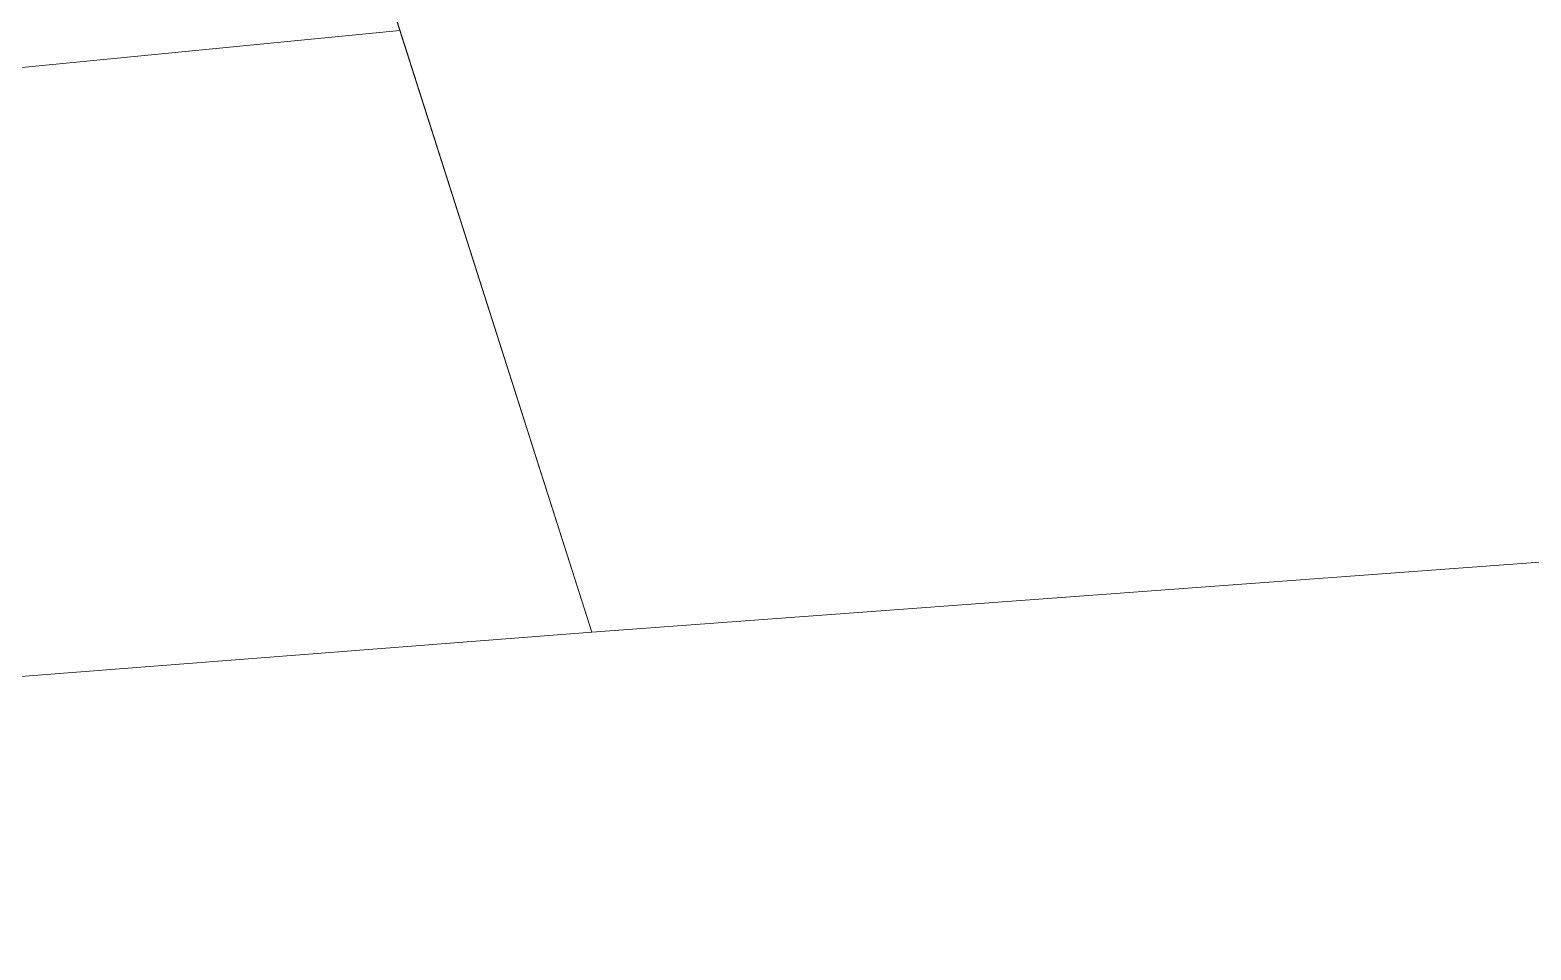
# Model space of a CAD drawing. Header units: metres. Extents: x 0.003 to 0.843, y 0.003 to 0.597.
# Drawn here: x 0.15639 to 0.16287, y 0.466 to 0.46997 of the extents above; entities that cross this region are included whole.
import ezdxf

# ---------------------------------------------------------------- set-up
doc = ezdxf.new("R2010")
doc.units = ezdxf.units.M
doc.linetypes.add('AUSGEZOGEN', pattern=[0])
doc.layers.add('Plankopf', color=7, linetype='AUSGEZOGEN', lineweight=13)

msp = doc.modelspace()

# ---------------------------------------------------------------- linework, layer by layer
at = {"layer": 'Plankopf', "color": 7, "linetype": 'AUSGEZOGEN', "lineweight": 13}
for p, q in [((0.158814, 0.4673698), (0.1576551, 0.4710039)), ((0.147648, 0.4689534), (0.1579854, 0.4699681))]:
    msp.add_line(p, q, dxfattribs=at)
for points in [[(0.185141, 0.4693119), (0.158814, 0.4673698), (0.1480363, 0.5011668), (0.172014, 0.5015589), (0.1746797, 0.5016073), (0.1847944, 0.5017279), (0.187697, 0.5014542), (0.1903694, 0.5007077), (0.1940146, 0.4988741), (0.1966156, 0.4968484), (0.1989293, 0.4938855), (0.2007138, 0.4904618), (0.2016784, 0.4864102), (0.2013207, 0.4828404), (0.200189, 0.4806905), (0.1977069, 0.4782747), (0.189733, 0.4737832), (0.1874324, 0.4723434), (0.1855136, 0.4704264), (0.185141, 0.4693119)], [(0.147648, 0.5011598), (0.1480363, 0.5011668), (0.158814, 0.4673698), (0.1550296, 0.4670752), (0.147648, 0.4665011)], [(0.185141, 0.4693119), (0.158814, 0.4673698), (0.1550296, 0.4670752), (0.147648, 0.4665025)], [(0.1551697, 0.4659972), (0.1550296, 0.4670752), (0.158814, 0.4673698), (0.185141, 0.4693119), (0.1848767, 0.4670368), (0.1848532, 0.4659972)]]:
    msp.add_lwpolyline(points, dxfattribs=at)
at = {"layer": 'Plankopf', "color": 254, "linetype": 'AUSGEZOGEN', "lineweight": 13}
for points in [[(0.1884062, 0.4729529), (0.1874324, 0.4723434), (0.1855136, 0.4704264), (0.185141, 0.4693119), (0.158814, 0.4673698), (0.1550296, 0.4670752), (0.147648, 0.4665025)], [(0.147648, 0.4665025), (0.1550296, 0.4670752), (0.158814, 0.4673698), (0.185141, 0.4693119), (0.1848767, 0.4670368), (0.1848532, 0.4659972)]]:
    msp.add_lwpolyline(points, dxfattribs=at)

doc.saveas('drawing.dxf')
